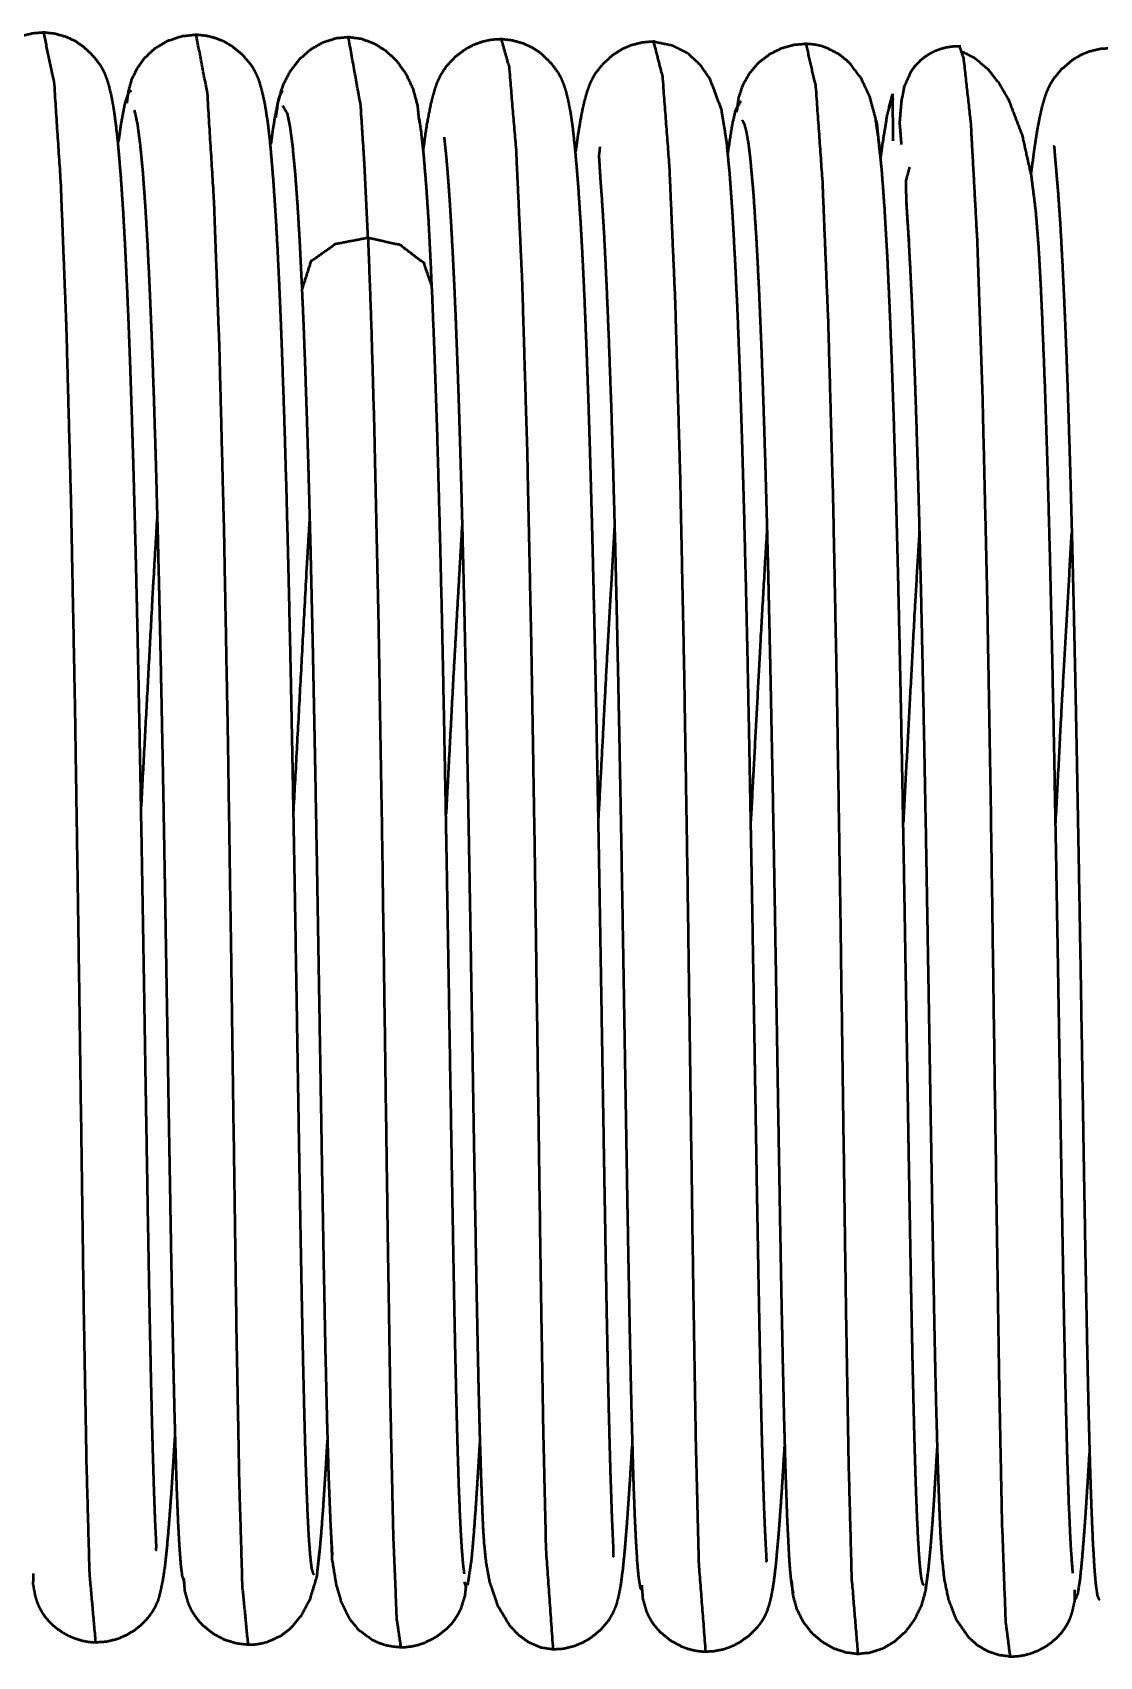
# Paper-space layout 'Layout1' of a CAD drawing. Header units: millimetres. Extents: x 69 to 348, y 30 to 269.
# Drawn here: x 177.94 to 182.84, y 243.73 to 251.19 of the extents above; entities that cross this region are included whole.
import ezdxf

# ---------------------------------------------------------------- set-up
doc = ezdxf.new("R2010")
doc.units = ezdxf.units.MM
doc.layers.add('170', color=7, linetype='Continuous', true_color=0xffffff)

psp = doc.layouts.get("Layout1")

# ---------------------------------------------------------------- linework, layer by layer
at = {"layer": '170', "color": 155, "linetype": 'Continuous', "lineweight": 50}
for p, q in [((181.8898, 250.9124), (181.8916, 250.697)), ((182.7151, 244.1844), (182.7125, 244.1848)), ((179.9238, 244.0769), (179.9334, 244.0493))]:
    psp.add_line(p, q, dxfattribs=at)
for points, knots in [([(177.9988, 251.194), (177.942, 251.1896), (177.8891, 251.1764), (177.8469, 251.1581), (177.8083, 251.1339), (177.7599, 251.0899), (177.7259, 251.0473), (177.7118, 251.0237), (177.7031, 251.0048), (177.6939, 250.9814), (177.6862, 250.9591), (177.6734, 250.9127), (177.6622, 250.8604), (177.6359, 250.6914)], [0, 0, 0.08231, 0.16101, 0.227328, 0.29314, 0.387587, 0.466254, 0.505977, 0.535875, 0.57227, 0.606347, 0.675774, 0.753048, 1, 1]), ([(178.5096, 244.2217), (178.5096, 244.2223), (178.5097, 244.2293), (178.5103, 244.2403), (178.5096, 244.2654), (178.5076, 244.3011), (178.505, 244.3582), (178.5023, 244.4286), (178.4988, 244.531), (178.4951, 244.6513), (178.4908, 244.8102), (178.4866, 244.9885), (178.4826, 245.1752), (178.4786, 245.3766), (178.4715, 245.7742), (178.465, 246.1602), (178.4611, 246.3923), (178.454, 246.8285), (178.4479, 247.1933), (178.4395, 247.6688), (178.4337, 247.9776), (178.4261, 248.3532), (178.4216, 248.5604), (178.4168, 248.7635), (178.4113, 248.9835), (178.4055, 249.1961), (178.3987, 249.4211), (178.3916, 249.6348), (178.3836, 249.8517), (178.375, 250.0531), (178.3667, 250.2244), (178.3579, 250.3811), (178.3471, 250.5395), (178.3354, 250.6772), (178.3252, 250.7712), (178.3138, 250.8523), (178.3041, 250.9046), (178.2928, 250.951), (178.2859, 250.9732), (178.2773, 250.9967), (178.2693, 251.0157), (178.256, 251.0395), (178.2233, 251.083), (178.1763, 251.1283), (178.1384, 251.1538), (178.0969, 251.1733), (178.0443, 251.1881), (177.9876, 251.1942)], [0, 0, 0.000085, 0.001067, 0.002609, 0.006115, 0.011112, 0.019105, 0.028943, 0.04327, 0.060094, 0.082298, 0.107228, 0.133324, 0.161483, 0.217055, 0.271017, 0.303464, 0.364435, 0.415421, 0.481891, 0.525063, 0.57756, 0.606526, 0.634924, 0.665681, 0.69541, 0.726868, 0.756745, 0.787079, 0.815263, 0.839227, 0.861163, 0.883354, 0.90267, 0.915881, 0.927326, 0.934764, 0.941431, 0.944687, 0.948185, 0.95106, 0.95487, 0.962486, 0.971607, 0.977983, 0.984401, 0.99203, 1, 1]), ([(178.2319, 243.7983), (178.204, 244.1139), (178.19, 244.6237), (178.1775, 245.3298), (178.1521, 247.1266), (178.1371, 248.0979), (178.1192, 249.0269), (178.0974, 249.8479), (178.0715, 250.5103), (178.0411, 250.967), (177.9928, 251.1942)], [0, 0, 0.042777, 0.111662, 0.207033, 0.449706, 0.580905, 0.706377, 0.817299, 0.906828, 0.968638, 1, 1]), ([(178.6989, 251.1834), (178.6264, 251.1761), (178.5598, 251.1539), (178.5037, 251.1205), (178.455, 251.0759), (178.4202, 251.0278), (178.3949, 250.9745), (178.3807, 250.9238), (178.3744, 250.8702)], [0, 0, 0.14598, 0.286379, 0.417149, 0.549441, 0.66827, 0.786497, 0.891902, 1, 1]), ([(179.2339, 244.1104), (179.2316, 244.1116), (179.2238, 244.1391), (179.2165, 244.203), (179.2101, 244.2946), (179.2041, 244.4169), (179.1988, 244.556), (179.1937, 244.7186), (179.1893, 244.8859), (179.185, 245.07), (179.1812, 245.2495), (179.1774, 245.4408), (179.1741, 245.6204), (179.1678, 245.9786), (179.1648, 246.1543), (179.1552, 246.738), (179.1474, 247.2051), (179.1377, 247.7529), (179.1316, 248.0693), (179.1252, 248.3811), (179.1173, 248.727), (179.1089, 249.0591), (179.0986, 249.4119), (179.0874, 249.7375), (179.0811, 249.9), (179.0744, 250.0531), (179.068, 250.1874), (179.0612, 250.313), (179.0487, 250.5058), (179.0349, 250.6698), (179.0232, 250.7756), (179.0093, 250.8655), (178.9974, 250.9205), (178.9837, 250.9681), (178.9783, 250.9831), (178.9706, 251.0009), (178.96, 251.0218), (178.944, 251.0469), (178.9081, 251.089), (178.8599, 251.1294), (178.824, 251.1507), (178.7851, 251.167), (178.7376, 251.1789), (178.687, 251.1836)], [0, 0, 0.000359, 0.004294, 0.013156, 0.025801, 0.042678, 0.061847, 0.084256, 0.107317, 0.13268, 0.157419, 0.183777, 0.208523, 0.257866, 0.282082, 0.362496, 0.426852, 0.502319, 0.545916, 0.588879, 0.636541, 0.682306, 0.730919, 0.775807, 0.798202, 0.81931, 0.837834, 0.855164, 0.881778, 0.904452, 0.919105, 0.931646, 0.939388, 0.946218, 0.94841, 0.951078, 0.954306, 0.958418, 0.966039, 0.974698, 0.980457, 0.98626, 0.993002, 1, 1]), ([(178.9319, 243.7878), (178.9057, 244.0574), (178.8915, 244.5409), (178.8788, 245.2255), (178.8537, 246.9997), (178.839, 247.9715), (178.8214, 248.9088), (178.8002, 249.7458), (178.7747, 250.4304), (178.7449, 250.914), (178.6928, 251.1836)], [0, 0, 0.036574, 0.101902, 0.194372, 0.434017, 0.565282, 0.691889, 0.804965, 0.897488, 0.962917, 1, 1]), ([(179.3984, 251.1727), (179.3348, 251.1668), (179.2744, 251.1475), (179.2176, 251.115), (179.166, 251.07), (179.1232, 251.0148), (179.0902, 250.9506), (179.0689, 250.8808), (179.0581, 250.8038)], [0, 0, 0.115369, 0.229723, 0.347863, 0.471571, 0.597546, 0.727926, 0.859553, 1, 1]), ([(179.7188, 250.7789), (179.7101, 250.8594), (179.6906, 250.9327), (179.6592, 251.0004), (179.6178, 251.059), (179.5672, 251.1073), (179.5111, 251.1428), (179.451, 251.1647), (179.3872, 251.1728)], [0, 0, 0.142756, 0.276157, 0.407664, 0.533926, 0.657194, 0.774147, 0.886767, 1, 1]), ([(179.4821, 250.2503), (179.4661, 250.5902), (179.4486, 250.8575), (179.3921, 251.1728)], [0, 0, 0.366439, 0.654964, 1, 1]), ([(180.0991, 251.1633), (180.0511, 251.1605), (180.0058, 251.1511), (179.9677, 251.1373), (179.9322, 251.1188), (179.8822, 251.0817), (179.8437, 251.0413), (179.8244, 251.0139), (179.811, 250.9902), (179.7968, 250.9596), (179.7886, 250.9352), (179.7798, 250.9045), (179.7708, 250.8699), (179.7521, 250.7757), (179.7362, 250.6644), (179.7349, 250.6544)], [0, 0, 0.068685, 0.134892, 0.192795, 0.250088, 0.33901, 0.418805, 0.466711, 0.50564, 0.553894, 0.590727, 0.636311, 0.687458, 0.82486, 0.985553, 1, 1]), ([(180.609, 244.1919), (180.609, 244.1924), (180.6095, 244.1988), (180.61, 244.2094), (180.6094, 244.2322), (180.6078, 244.264), (180.6055, 244.3141), (180.603, 244.3755), (180.5998, 244.4635), (180.5964, 244.5668), (180.5925, 244.7029), (180.5886, 244.8562), (180.585, 245.0179), (180.5813, 245.1926), (180.578, 245.3625), (180.5748, 245.5416), (180.5688, 245.8854), (180.5652, 246.0959), (180.5586, 246.4984), (180.5528, 246.8486), (180.5446, 247.3335), (180.5388, 247.6564), (180.5311, 248.0617), (180.5264, 248.2892), (180.5215, 248.5133), (180.5158, 248.759), (180.5097, 248.9973), (180.5026, 249.2511), (180.4951, 249.492), (180.4864, 249.7371), (180.4772, 249.9637), (180.4683, 250.1547), (180.4587, 250.3284), (180.4472, 250.5008), (180.4347, 250.6493), (180.4241, 250.7476), (180.412, 250.8316), (180.4021, 250.8833), (180.3907, 250.9281), (180.3843, 250.948), (180.3755, 250.9707), (180.3675, 250.9886), (180.3548, 251.0108), (180.3219, 251.0541), (180.2756, 251.0983), (180.2376, 251.1236), (180.1963, 251.1428), (180.1437, 251.1575), (180.0872, 251.1634)], [0, 0, 0.000081, 0.000971, 0.002452, 0.005639, 0.0101, 0.017111, 0.025693, 0.037994, 0.052441, 0.071474, 0.092912, 0.115514, 0.139941, 0.163685, 0.188724, 0.236786, 0.26621, 0.322474, 0.371431, 0.439216, 0.484349, 0.541009, 0.572822, 0.60415, 0.638496, 0.671822, 0.707302, 0.740991, 0.775266, 0.806974, 0.833687, 0.858001, 0.882159, 0.902993, 0.916806, 0.92867, 0.936027, 0.942489, 0.945411, 0.948808, 0.951542, 0.955124, 0.962724, 0.971669, 0.978054, 0.984421, 0.992058, 1, 1]), ([(180.0934, 251.1634), (180.1297, 251.0344), (180.1616, 250.6538), (180.189, 250.0558), (180.2121, 249.2827), (180.2312, 248.3816), (180.2471, 247.4166), (180.2731, 245.5673), (180.2854, 244.8058), (180.2988, 244.2261), (180.3311, 243.7663)], [0, 0, 0.018095, 0.069656, 0.150488, 0.254913, 0.376617, 0.50693, 0.756646, 0.859478, 0.937771, 1, 1]), ([(180.7985, 251.1524), (180.7418, 251.148), (180.6888, 251.1347), (180.6468, 251.1166), (180.6081, 251.0922), (180.5604, 251.049), (180.5262, 251.0066), (180.5127, 250.9843), (180.5042, 250.9663), (180.4947, 250.9436), (180.4876, 250.9232), (180.4748, 250.8782), (180.4633, 250.8267), (180.4488, 250.7444), (180.4353, 250.6481), (180.435, 250.6458)], [0, 0, 0.081657, 0.160086, 0.225641, 0.291249, 0.383696, 0.461894, 0.49938, 0.52786, 0.563245, 0.59424, 0.66144, 0.737147, 0.857114, 0.996592, 1, 1]), ([(181.3122, 244.1695), (181.3123, 244.1695), (181.3129, 244.175), (181.3123, 244.1888), (181.3106, 244.2199), (181.3082, 244.2634), (181.3047, 244.3365), (181.301, 244.428), (181.2965, 244.5602), (181.2921, 244.7152), (181.2879, 244.8805), (181.2839, 245.0624), (181.2803, 245.2375), (181.2736, 245.5952), (181.2677, 245.9319), (181.262, 246.2731), (181.259, 246.4558), (181.2532, 246.8096), (181.2465, 247.2085), (181.2405, 247.5455), (181.2343, 247.8819), (181.2269, 248.2551), (181.2189, 248.6188), (181.2099, 248.9829), (181.2003, 249.3266), (181.1903, 249.6316), (181.1794, 249.9123), (181.1679, 250.1554), (181.1559, 250.369), (181.1438, 250.5418), (181.1287, 250.6967), (181.1051, 250.8413), (181.0535, 250.9788), (181.0091, 251.0441), (180.951, 251.0979), (180.8765, 251.1344), (180.7872, 251.1525)], [0, 0, 0.000003, 0.000779, 0.00271, 0.007053, 0.013147, 0.023367, 0.036167, 0.054646, 0.076316, 0.099419, 0.124855, 0.149317, 0.19931, 0.246375, 0.294055, 0.319587, 0.369029, 0.424778, 0.471884, 0.518899, 0.57106, 0.621885, 0.672786, 0.720828, 0.763479, 0.802733, 0.836739, 0.866624, 0.890833, 0.912579, 0.933059, 0.953576, 0.964611, 0.975674, 0.987267, 1, 1]), ([(180.7927, 251.1525), (180.8337, 250.991), (180.865, 250.5824), (180.8919, 249.9604), (180.9145, 249.1692), (180.9332, 248.2571), (180.9487, 247.2889), (180.9744, 245.4571), (180.9868, 244.7152), (181.0004, 244.1604), (181.0316, 243.7559)], [0, 0, 0.0225, 0.077834, 0.161904, 0.268784, 0.391966, 0.522715, 0.770084, 0.870289, 0.945226, 1, 1]), ([(181.4987, 251.1416), (181.4369, 251.1366), (181.3786, 251.1202), (181.3237, 251.0924), (181.2741, 251.0538), (181.2333, 251.0065), (181.2023, 250.952), (181.1829, 250.8931), (181.1743, 250.8286)], [0, 0, 0.124209, 0.245473, 0.368866, 0.494705, 0.619834, 0.745312, 0.8697, 1, 1]), ([(181.834, 250.6303), (181.8198, 250.7749), (181.7861, 250.8997), (181.7467, 250.9837), (181.6934, 251.054), (181.646, 251.0936), (181.5861, 251.1243), (181.5624, 251.1321), (181.5345, 251.138), (181.512, 251.1404), (181.4868, 251.1417)], [0, 0, 0.211751, 0.400235, 0.535411, 0.664151, 0.754114, 0.852231, 0.888634, 0.930172, 0.963248, 1, 1]), ([(181.4927, 251.1417), (181.5376, 250.944), (181.5684, 250.5078), (181.5947, 249.8625), (181.6168, 249.0539), (181.6351, 248.1318), (181.6503, 247.1615), (181.6758, 245.349), (181.6882, 244.6273), (181.7021, 244.098), (181.7313, 243.7456)], [0, 0, 0.027372, 0.086429, 0.173653, 0.282886, 0.407428, 0.538483, 0.783269, 0.880749, 0.952257, 1, 1]), ([(182.2048, 251.1299), (182.1865, 251.1303), (182.1679, 251.1292), (182.1503, 251.127), (182.1327, 251.1236), (182.1156, 251.1192), (182.0995, 251.1138), (182.0834, 251.1072), (182.0687, 251.1001), (182.0389, 251.0819), (182.0153, 251.0628), (181.9919, 251.038), (181.9742, 251.0134), (181.9441, 250.9456), (181.9306, 250.8774), (181.923, 250.7797), (181.9306, 250.6789)], [0, 0, 0.029829, 0.060172, 0.08921, 0.118383, 0.14709, 0.174904, 0.203141, 0.229864, 0.286661, 0.336234, 0.391824, 0.44122, 0.562122, 0.675501, 0.835218, 1, 1]), ([(182.4314, 243.7333), (182.4108, 243.8953), (182.3938, 244.3628), (182.3809, 245.0079), (182.3687, 245.8191), (182.3418, 247.7069), (182.325, 248.6583), (182.3046, 249.5248), (182.2801, 250.2439), (182.2512, 250.773), (182.2179, 251.0747), (182.1992, 251.13)], [0, 0, 0.022064, 0.085231, 0.172366, 0.281912, 0.536872, 0.66536, 0.782407, 0.879569, 0.951125, 0.992109, 1, 1]), ([(182.7187, 244.1163), (182.7095, 244.2443), (182.7009, 244.4312), (182.6934, 244.6567), (182.6864, 244.9288), (182.6802, 245.2158), (182.6741, 245.5328), (182.6631, 246.1733), (182.6528, 246.8006), (182.6429, 247.3813), (182.6334, 247.894), (182.6243, 248.3446), (182.6145, 248.7749), (182.6036, 249.184), (182.5912, 249.5631), (182.5778, 249.9044), (182.5706, 250.0603), (182.5621, 250.2095), (182.5489, 250.3764), (182.5282, 250.5381), (182.4872, 250.7214), (182.426, 250.882), (182.3812, 250.9596), (182.3304, 251.0235), (182.27, 251.075), (182.2038, 251.1085)], [0, 0, 0.018044, 0.044355, 0.076091, 0.114363, 0.154736, 0.199332, 0.289423, 0.377652, 0.459331, 0.531449, 0.594832, 0.655364, 0.712911, 0.766257, 0.814298, 0.836249, 0.857266, 0.880813, 0.90374, 0.930157, 0.954319, 0.966919, 0.97841, 0.989569, 1, 1]), ([(182.8986, 251.122), (182.8438, 251.118), (182.7927, 251.1058), (182.7514, 251.0885), (182.7135, 251.0656), (182.6642, 251.0227), (182.6291, 250.9803), (182.6139, 250.9558), (182.6045, 250.9359), (182.5953, 250.9135), (182.588, 250.8928), (182.5759, 250.8505), (182.5651, 250.803), (182.5519, 250.7318), (182.5397, 250.6507), (182.527, 250.55)], [0, 0, 0.072006, 0.140901, 0.199594, 0.257727, 0.343365, 0.415585, 0.453419, 0.482278, 0.514008, 0.542859, 0.60058, 0.66439, 0.759327, 0.866951, 1, 1]), ([(178.3948, 250.9283), (178.381, 250.916), (178.365, 250.8674), (178.3485, 250.7818), (178.3357, 250.6926)], [0, 0, 0.075113, 0.282171, 0.635287, 1, 1]), ([(179.0888, 250.9272), (179.0776, 250.9059), (179.0663, 250.8671), (179.0553, 250.814), (179.0441, 250.7448), (179.0355, 250.6816)], [0, 0, 0.095023, 0.255278, 0.47005, 0.747688, 1, 1]), ([(179.0896, 250.8587), (179.1107, 250.8219), (179.1233, 250.7603), (179.1354, 250.6687), (179.1469, 250.5471), (179.1579, 250.3974), (179.1684, 250.2211), (179.1783, 250.018)], [0, 0, 0.049871, 0.123835, 0.232596, 0.376313, 0.55294, 0.760834, 1, 1]), ([(181.1933, 250.879), (181.1691, 250.8382), (181.1536, 250.7696), (181.1377, 250.6677), (181.134, 250.6398)], [0, 0, 0.190426, 0.472933, 0.887014, 1, 1]), ([(181.8888, 250.9094), (181.8657, 250.818), (181.8425, 250.6736), (181.8359, 250.6222)], [0, 0, 0.322591, 0.822693, 1, 1]), ([(181.8948, 250.8899), (181.882, 250.8731), (181.8786, 250.8611), (181.8751, 250.8462)], [0, 0, 0.432796, 0.687191, 1, 1]), ([(178.4088, 250.8366), (178.4221, 250.7767), (178.4349, 250.6832), (178.447, 250.5569), (178.4585, 250.399), (178.4694, 250.2126), (178.4796, 249.9996), (178.4892, 249.7639), (178.4983, 249.5065), (178.5068, 249.232), (178.5147, 248.9403), (178.5222, 248.6365), (178.5291, 248.3215), (178.5356, 248.0001), (178.5418, 247.6741), (178.5476, 247.3484), (178.5584, 246.7058), (178.5685, 246.0963), (178.5782, 245.541), (178.583, 245.2886), (178.5879, 245.0563), (178.5929, 244.8443), (178.5981, 244.6559), (178.6034, 244.4913), (178.609, 244.3537), (178.6149, 244.243), (178.621, 244.1605), (178.6276, 244.1054), (178.6383, 244.0738)], [0, 0, 0.009059, 0.022999, 0.041737, 0.065123, 0.092697, 0.12419, 0.159028, 0.197069, 0.237637, 0.280723, 0.32561, 0.37215, 0.419617, 0.467778, 0.515893, 0.610811, 0.700843, 0.782865, 0.820151, 0.85447, 0.885792, 0.913623, 0.937939, 0.958279, 0.974662, 0.98688, 0.995064, 1, 1]), ([(179.7754, 250.0226), (179.7732, 250.0777), (179.7709, 250.1306), (179.7609, 250.3276), (179.75, 250.4907), (179.7387, 250.6283), (179.7269, 250.7385), (179.7183, 250.7973)], [0, 0, 0.071019, 0.139142, 0.39292, 0.603235, 0.780892, 0.923522, 1, 1]), ([(181.2, 250.7915), (181.2096, 250.7738), (181.2189, 250.7386), (181.2275, 250.689), (181.236, 250.6236), (181.2508, 250.4608), (181.2647, 250.2483), (181.2765, 250.0197), (181.2875, 249.7585), (181.2966, 249.504), (181.3053, 249.2286), (181.3123, 248.976), (181.319, 248.7115), (181.3243, 248.4808), (181.3294, 248.2445), (181.3334, 248.0493), (181.3402, 247.6966), (181.3461, 247.3645), (181.3492, 247.1887), (181.3565, 246.7517), (181.3649, 246.2426), (181.3744, 245.6855), (181.3798, 245.391), (181.3853, 245.118), (181.3916, 244.8398), (181.3982, 244.5967), (181.4059, 244.3732), (181.4143, 244.2029), (181.419, 244.1342), (181.424, 244.082), (181.4294, 244.0446), (181.4351, 244.025)], [0, 0, 0.002978, 0.008343, 0.015774, 0.025517, 0.049633, 0.081056, 0.114837, 0.15342, 0.191006, 0.231658, 0.268951, 0.308003, 0.342057, 0.376937, 0.405745, 0.45781, 0.506817, 0.532773, 0.597259, 0.672406, 0.754627, 0.798099, 0.838385, 0.879457, 0.91534, 0.94834, 0.973512, 0.983666, 0.991407, 0.996989, 1, 1]), ([(182.034, 244.062), (182.0306, 244.0651), (182.0245, 244.0874), (182.0187, 244.1311), (182.0131, 244.1982), (182.0077, 244.288), (182.0024, 244.4037), (181.9974, 244.5421), (181.9925, 244.707), (181.9877, 244.8929), (181.9829, 245.1038), (181.9782, 245.3331), (181.9735, 245.5854), (181.9639, 246.1419), (181.9537, 246.76), (181.9425, 247.42), (181.9364, 247.7561), (181.9298, 248.0969), (181.9228, 248.4314), (181.9151, 248.7626), (181.907, 249.0794), (181.898, 249.3851), (181.8884, 249.669), (181.878, 249.9343), (181.8669, 250.1718), (181.8549, 250.3825), (181.8421, 250.5573), (181.8283, 250.6952), (181.8137, 250.7929)], [0, 0, 0.000687, 0.004114, 0.010661, 0.020663, 0.034012, 0.05119, 0.071752, 0.096233, 0.123822, 0.155125, 0.18916, 0.226609, 0.309211, 0.400955, 0.498912, 0.548795, 0.599384, 0.649031, 0.698185, 0.745226, 0.790605, 0.832755, 0.872166, 0.907442, 0.93876, 0.964777, 0.985346, 1, 1]), ([(179.8324, 250.714), (179.8319, 250.7094), (179.8329, 250.6981), (179.8347, 250.6813), (179.8378, 250.6524), (179.8414, 250.6157), (179.8461, 250.5615), (179.8511, 250.4974), (179.8572, 250.4099), (179.8633, 250.3103), (179.8703, 250.1816), (179.8773, 250.0387), (179.8846, 249.8672), (179.8917, 249.6812), (179.8982, 249.4938), (179.9044, 249.2954), (179.9098, 249.1038), (179.915, 248.9044), (179.9237, 248.5414), (179.9317, 248.1634), (179.9378, 247.8534), (179.9481, 247.2864), (179.9571, 246.7488), (179.967, 246.1519), (179.9779, 245.5264), (179.9836, 245.2277), (179.9891, 244.9704), (179.995, 244.7372), (180.001, 244.5488), (180.0071, 244.3862), (180.0102, 244.3188), (180.0145, 244.2517), (180.0236, 244.1647), (180.0401, 244.0755), (180.0766, 243.9682), (180.1319, 243.8762), (180.1734, 243.8324), (180.2202, 243.7987), (180.2763, 243.7754), (180.3374, 243.7661)], [0, 0, 0.000655, 0.002244, 0.004629, 0.008719, 0.01391, 0.02157, 0.030619, 0.04296, 0.056998, 0.075146, 0.095272, 0.119434, 0.145636, 0.172021, 0.199954, 0.226933, 0.255007, 0.306116, 0.359331, 0.402965, 0.48278, 0.558453, 0.642465, 0.730516, 0.772558, 0.80878, 0.841621, 0.868137, 0.89104, 0.900542, 0.909996, 0.922316, 0.935076, 0.951035, 0.966138, 0.974637, 0.982748, 0.991295, 1, 1]), ([(180.5463, 250.6682), (180.5422, 250.6282), (180.5463, 250.5536), (180.5544, 250.4454), (180.5654, 250.2672), (180.5762, 250.0492), (180.5876, 249.7768), (180.5985, 249.4698), (180.6076, 249.168), (180.6162, 248.8453), (180.6233, 248.5435), (180.63, 248.2313), (180.6356, 247.9521), (180.6453, 247.4267), (180.652, 247.0387), (180.6574, 246.7172), (180.6603, 246.5423), (180.6672, 246.1228), (180.6731, 245.7742), (180.6798, 245.4085), (180.6835, 245.2193), (180.6872, 245.0411), (180.6914, 244.8591), (180.6958, 244.6928), (180.7006, 244.5309), (180.7057, 244.3906), (180.7115, 244.2648), (180.7176, 244.1664), (180.7246, 244.0912), (180.732, 244.0484), (180.7387, 244.0376)], [0, 0, 0.006056, 0.017317, 0.033671, 0.060576, 0.093456, 0.13453, 0.180824, 0.226328, 0.274967, 0.32045, 0.367501, 0.409572, 0.488759, 0.547226, 0.59568, 0.622043, 0.685256, 0.737788, 0.792901, 0.821412, 0.848272, 0.875697, 0.900778, 0.92518, 0.946326, 0.965308, 0.980159, 0.991539, 0.998091, 1, 1]), ([(182.6318, 250.6726), (182.6321, 250.6713), (182.634, 250.6551), (182.6358, 250.6274), (182.6417, 250.5609), (182.6499, 250.4672), (182.6607, 250.3101), (182.6711, 250.1183), (182.6772, 249.9893), (182.6833, 249.8496), (182.6895, 249.6929), (182.6954, 249.5259), (182.7058, 249.1928), (182.7154, 248.8322), (182.7234, 248.4934), (182.7309, 248.1421), (182.737, 247.8287), (182.7477, 247.2411), (182.7562, 246.7404), (182.7648, 246.2165), (182.7696, 245.9307), (182.7755, 245.5896), (182.7823, 245.2307), (182.7861, 245.0452), (182.79, 244.872), (182.7945, 244.6962), (182.7991, 244.5382), (182.8044, 244.3872), (182.8099, 244.2601), (182.8163, 244.1494), (182.823, 244.068), (182.8307, 244.0136), (182.839, 243.9948), (182.8393, 243.9948)], [0, 0, 0.000203, 0.002638, 0.006794, 0.016784, 0.030847, 0.054414, 0.083154, 0.102473, 0.123382, 0.146844, 0.171856, 0.221712, 0.275679, 0.326375, 0.378943, 0.425837, 0.513757, 0.588682, 0.667074, 0.709836, 0.760873, 0.814573, 0.842328, 0.868249, 0.894565, 0.918211, 0.940818, 0.959842, 0.976435, 0.988649, 0.996882, 0.999944, 1, 1]), ([(181.9684, 250.5759), (181.9519, 250.5145), (181.9518, 250.4677), (181.9541, 250.4097), (181.9585, 250.3298), (181.9652, 250.2358)], [0, 0, 0.185511, 0.32213, 0.491264, 0.724875, 1, 1]), ([(181.9531, 250.4166), (181.9621, 250.2789), (181.9706, 250.1244), (181.9785, 249.9611), (181.986, 249.7832), (181.9928, 249.6013), (181.9994, 249.4078), (182.0053, 249.2139), (182.011, 249.0112), (182.0208, 248.6181), (182.0298, 248.2061), (182.0373, 247.8303), (182.0443, 247.4497), (182.0556, 246.7892), (182.0646, 246.2452), (182.0718, 245.819), (182.0775, 245.4954), (182.0834, 245.1866), (182.0897, 244.9036), (182.0974, 244.6244), (182.1058, 244.3904), (182.1106, 244.2847), (182.1171, 244.1864), (182.1271, 244.0911), (182.1468, 243.9957), (182.1822, 243.904), (182.2399, 243.8214), (182.2794, 243.7863), (182.3256, 243.7588), (182.3782, 243.7412), (182.4372, 243.7332)], [0, 0, 0.020149, 0.042751, 0.066626, 0.092633, 0.119223, 0.147503, 0.175834, 0.205454, 0.262884, 0.323077, 0.377968, 0.433569, 0.530044, 0.609522, 0.671765, 0.719041, 0.76415, 0.805497, 0.846287, 0.880488, 0.895946, 0.910335, 0.924333, 0.938558, 0.952912, 0.96763, 0.975336, 0.983191, 0.9913, 1, 1]), ([(179.4821, 250.2503), (179.482, 250.2503), (179.3319, 250.2216), (179.2196, 250.1418), (179.1783, 250.0148)], [0, 0, 0.000097, 0.360375, 0.685225, 1, 1]), ([(179.4821, 250.2503), (179.4966, 249.8496), (179.5097, 249.3945), (179.5292, 248.5051), (179.5454, 247.5443), (179.5717, 245.6793), (179.584, 244.899), (179.5972, 244.295), (179.6129, 243.9086), (179.6319, 243.7762)], [0, 0, 0.061903, 0.132209, 0.269545, 0.41792, 0.705891, 0.826368, 0.919646, 0.979349, 1, 1]), ([(179.7755, 250.0289), (179.7392, 250.134), (179.6307, 250.2171), (179.4821, 250.2503)], [0, 0, 0.277833, 0.619469, 1, 1]), ([(179.925, 244.1136), (179.9194, 244.1564), (179.9142, 244.2184), (179.9091, 244.2985), (179.9044, 244.3972), (179.8998, 244.513), (179.8954, 244.6463), (179.8912, 244.7949), (179.8872, 244.9588), (179.8832, 245.1352), (179.8793, 245.3242), (179.8756, 245.5228), (179.8681, 245.9475), (179.8605, 246.3997), (179.8527, 246.8701), (179.8446, 247.3487), (179.8403, 247.5886), (179.8315, 248.0583), (179.8219, 248.5182), (179.8116, 248.9492), (179.8004, 249.3515), (179.7884, 249.7094), (179.7754, 250.0328)], [0, 0, 0.007296, 0.017799, 0.031355, 0.048046, 0.067612, 0.090128, 0.115243, 0.142929, 0.172722, 0.20464, 0.238188, 0.309925, 0.386297, 0.465737, 0.546571, 0.587083, 0.666425, 0.744095, 0.816899, 0.884864, 0.945345, 1, 1]), ([(179.1782, 250.0144), (179.1791, 249.9968), (179.1867, 249.8229), (179.1938, 249.6269), (179.2006, 249.4234), (179.2071, 249.2107), (179.2131, 248.9887), (179.219, 248.7574), (179.2244, 248.521), (179.2297, 248.2791), (179.2346, 248.035), (179.2394, 247.7877), (179.2482, 247.2945), (179.2564, 246.8101), (179.2641, 246.3445), (179.2714, 245.9059), (179.2786, 245.5037), (179.2858, 245.1378), (179.2931, 244.8223), (179.3007, 244.5567), (179.3088, 244.3514), (179.3173, 244.1994)], [0, 0, 0.003025, 0.032952, 0.066676, 0.101673, 0.138266, 0.176442, 0.216208, 0.256861, 0.298454, 0.34044, 0.382949, 0.467757, 0.551042, 0.631096, 0.706506, 0.775658, 0.838582, 0.892837, 0.938512, 0.973822, 1, 1]), ([(178.4401, 247.6153), (178.4952, 248.6368), (178.5142, 248.9577)], [0, 0, 0.760859, 1, 1]), ([(179.1401, 247.6069), (179.2003, 248.7168), (179.2141, 248.9475)], [0, 0, 0.82788, 1, 1]), ([(179.9144, 248.942), (179.8754, 248.2665), (179.8401, 247.5994)], [0, 0, 0.503183, 1, 1]), ([(180.6141, 248.9296), (180.5805, 248.3504), (180.5399, 247.5865)], [0, 0, 0.431263, 1, 1]), ([(181.3138, 248.9151), (181.2856, 248.4334), (181.2396, 247.5723)], [0, 0, 0.358781, 1, 1]), ([(182.0136, 248.9038), (181.9907, 248.5155), (181.9396, 247.5628)], [0, 0, 0.289656, 1, 1]), ([(182.6395, 247.5539), (182.6659, 248.0573), (182.7137, 248.8956)], [0, 0, 0.375174, 1, 1]), ([(178.2263, 243.7985), (178.2816, 243.8024), (178.3336, 243.8153), (178.3745, 243.8331), (178.4123, 243.8561), (178.4391, 243.8774), (178.4628, 243.9009), (178.4784, 243.9196), (178.4913, 243.9377), (178.4985, 243.9494), (178.5043, 243.9597), (178.5191, 243.9908), (178.5241, 244.0086), (178.532, 244.0421), (178.5408, 244.0833), (178.5507, 244.1489), (178.5586, 244.2246), (178.569, 244.3432), (178.5796, 244.4842), (178.5958, 244.7419)], [0, 0, 0.049172, 0.096646, 0.136181, 0.175364, 0.205737, 0.235313, 0.25692, 0.276548, 0.288747, 0.299237, 0.32977, 0.346156, 0.376641, 0.414006, 0.472779, 0.54029, 0.645815, 0.771156, 1, 1]), ([(179.251, 244.1325), (179.2572, 244.1836), (179.2637, 244.2497), (179.2708, 244.3359), (179.2783, 244.4386), (179.2865, 244.5638), (179.295, 244.7055), (179.2963, 244.7265)], [0, 0, 0.0863, 0.1979, 0.343047, 0.515842, 0.726484, 0.964793, 1, 1]), ([(179.9404, 244.0605), (179.9581, 244.1791), (179.9671, 244.2787), (179.9766, 244.4051), (179.9858, 244.5444), (179.9954, 244.7039), (179.9959, 244.7118)], [0, 0, 0.183287, 0.336299, 0.530043, 0.743559, 0.987842, 1, 1]), ([(180.3261, 243.7663), (180.3789, 243.7697), (180.429, 243.7816), (180.469, 243.7981), (180.5063, 243.8199), (180.5524, 243.8579), (180.5887, 243.9017), (180.5974, 243.9155), (180.6043, 243.9278), (180.6087, 243.9363), (180.6119, 243.9432), (180.6204, 243.9636), (180.6254, 243.9787), (180.6348, 244.0159), (180.6428, 244.058), (180.653, 244.133), (180.662, 244.2237), (180.6739, 244.3718), (180.6861, 244.5499), (180.6952, 244.7003)], [0, 0, 0.047304, 0.093246, 0.131923, 0.170572, 0.223915, 0.274808, 0.289379, 0.301945, 0.310546, 0.317315, 0.33709, 0.351321, 0.385588, 0.423919, 0.491539, 0.572949, 0.705761, 0.865335, 1, 1]), ([(181.0258, 243.7561), (181.0716, 243.7585), (181.1154, 243.7672), (181.1519, 243.7801), (181.1863, 243.7973), (181.2334, 243.8305), (181.2718, 243.8693), (181.283, 243.8837), (181.2924, 243.8976), (181.2984, 243.9074), (181.3032, 243.9159), (181.3103, 243.93), (181.3144, 243.9399), (181.3258, 243.9739), (181.3348, 244.0099), (181.346, 244.0746), (181.3552, 244.1515), (181.3672, 244.2816), (181.3791, 244.4395), (181.3862, 244.5475), (181.3934, 244.6648), (181.3955, 244.7003)], [0, 0, 0.040643, 0.080184, 0.114444, 0.148544, 0.199581, 0.24788, 0.264091, 0.278954, 0.289108, 0.297739, 0.311723, 0.321209, 0.352986, 0.38583, 0.444006, 0.512559, 0.628275, 0.768557, 0.864386, 0.968457, 1, 1]), ([(182.0433, 244.0473), (182.0507, 244.0902), (182.0585, 244.1567), (182.0663, 244.2418), (182.0745, 244.3477), (182.0826, 244.4667), (182.091, 244.6026), (182.0961, 244.6892)], [0, 0, 0.067512, 0.17139, 0.303983, 0.468849, 0.654023, 0.865387, 1, 1]), ([(182.7323, 243.9995), (182.7337, 243.9999), (182.7425, 244.0235), (182.7519, 244.084), (182.7612, 244.1731), (182.771, 244.2925), (182.7805, 244.4273), (182.7904, 244.5846), (182.7953, 244.6675)], [0, 0, 0.002236, 0.039676, 0.13061, 0.263742, 0.441618, 0.642364, 0.876614, 1, 1]), ([(179.3115, 244.3019), (179.3165, 244.1797), (179.335, 244.0671), (179.358, 243.985), (179.3952, 243.9089), (179.4368, 243.8576), (179.4991, 243.8118), (179.5292, 243.7971), (179.5651, 243.7854), (179.5992, 243.7794), (179.6376, 243.7762)], [0, 0, 0.176142, 0.340567, 0.463307, 0.585341, 0.680487, 0.791871, 0.840256, 0.894603, 0.94439, 1, 1]), ([(178.9262, 243.788), (178.9379, 243.7879), (178.949, 243.7881), (178.9614, 243.789), (178.9729, 243.7903), (178.9996, 243.7952), (179.023, 243.8018), (179.0814, 243.8283), (179.1265, 243.8627), (179.1775, 243.9233), (179.2151, 243.9942), (179.2471, 244.0982), (179.26, 244.217)], [0, 0, 0.019345, 0.037673, 0.058053, 0.077181, 0.121996, 0.16205, 0.267566, 0.361042, 0.491511, 0.623737, 0.803125, 1, 1]), ([(177.9447, 244.114), (177.9432, 244.0646), (177.9539, 244.009), (177.9619, 243.9839), (177.9729, 243.9579), (177.9864, 243.934), (178.0037, 243.9099), (178.0235, 243.8879), (178.0468, 243.867), (178.0727, 243.8481), (178.1012, 243.8316), (178.133, 243.8176), (178.1657, 243.8073), (178.2016, 243.8004), (178.2376, 243.7983)], [0, 0, 0.101978, 0.218643, 0.272786, 0.331017, 0.387588, 0.448743, 0.509672, 0.574186, 0.640304, 0.708208, 0.77971, 0.850342, 0.925622, 1, 1]), ([(178.6349, 244.0939), (178.64, 244.0333), (178.6563, 243.9766), (178.6688, 243.9496), (178.684, 243.9239), (178.7018, 243.9), (178.722, 243.878), (178.7688, 243.84), (178.8214, 243.8117), (178.8775, 243.7944), (178.9376, 243.7878)], [0, 0, 0.127128, 0.250557, 0.312752, 0.375107, 0.437493, 0.499956, 0.625869, 0.750814, 0.87361, 1, 1]), ([(179.6261, 243.7764), (179.6557, 243.777), (179.685, 243.7806), (179.7139, 243.7872), (179.7421, 243.7967), (179.7953, 243.8235), (179.8425, 243.8597), (179.8632, 243.881), (179.8815, 243.9042), (179.8972, 243.9293), (179.9102, 243.9558), (179.9279, 244.0117), (179.9342, 244.0717)], [0, 0, 0.062512, 0.124475, 0.186893, 0.249598, 0.375025, 0.500335, 0.562723, 0.625108, 0.687431, 0.749542, 0.873069, 1, 1]), ([(180.7387, 244.0604), (180.7432, 244.0003), (180.7591, 243.9438), (180.7712, 243.9169), (180.7862, 243.8914), (180.8038, 243.8675), (180.8237, 243.8457), (180.8698, 243.808), (180.9221, 243.7796), (180.95, 243.7693), (180.9787, 243.7619), (181.0077, 243.7574), (181.0373, 243.7559)], [0, 0, 0.127067, 0.250677, 0.312821, 0.375149, 0.437538, 0.499919, 0.625179, 0.750594, 0.813222, 0.875628, 0.937566, 1, 1]), ([(181.4266, 244.0823), (181.4328, 244.0145), (181.45, 243.9523), (181.4788, 243.8945), (181.5176, 243.844), (181.5655, 243.8023), (181.6189, 243.7716), (181.6762, 243.7527), (181.7372, 243.7456)], [0, 0, 0.134195, 0.261228, 0.388519, 0.513878, 0.63894, 0.760351, 0.879045, 1, 1]), ([(181.7258, 243.7458), (181.7876, 243.7516), (181.8461, 243.7708), (181.9012, 243.8031), (181.951, 243.8479), (181.9921, 243.9027), (182.0235, 243.9664), (182.0432, 244.0357), (182.0525, 244.1122)], [0, 0, 0.114292, 0.227675, 0.345144, 0.468575, 0.594687, 0.725568, 0.858169, 1, 1]), ([(182.4256, 243.7335), (182.4617, 243.7344), (182.4978, 243.7401), (182.5307, 243.7495), (182.5629, 243.7625), (182.5919, 243.7781), (182.6185, 243.7963), (182.6423, 243.8165), (182.6628, 243.8381), (182.6809, 243.8616), (182.6952, 243.8852), (182.7071, 243.9108), (182.7158, 243.9357), (182.7282, 243.9905), (182.7285, 244.0397)], [0, 0, 0.074485, 0.14974, 0.220396, 0.291998, 0.359864, 0.426254, 0.490719, 0.552035, 0.613164, 0.670111, 0.728348, 0.782657, 0.898477, 1, 1])]:
    psp.add_open_spline(points, degree=1, knots=knots, dxfattribs=at)

doc.saveas('drawing.dxf')
